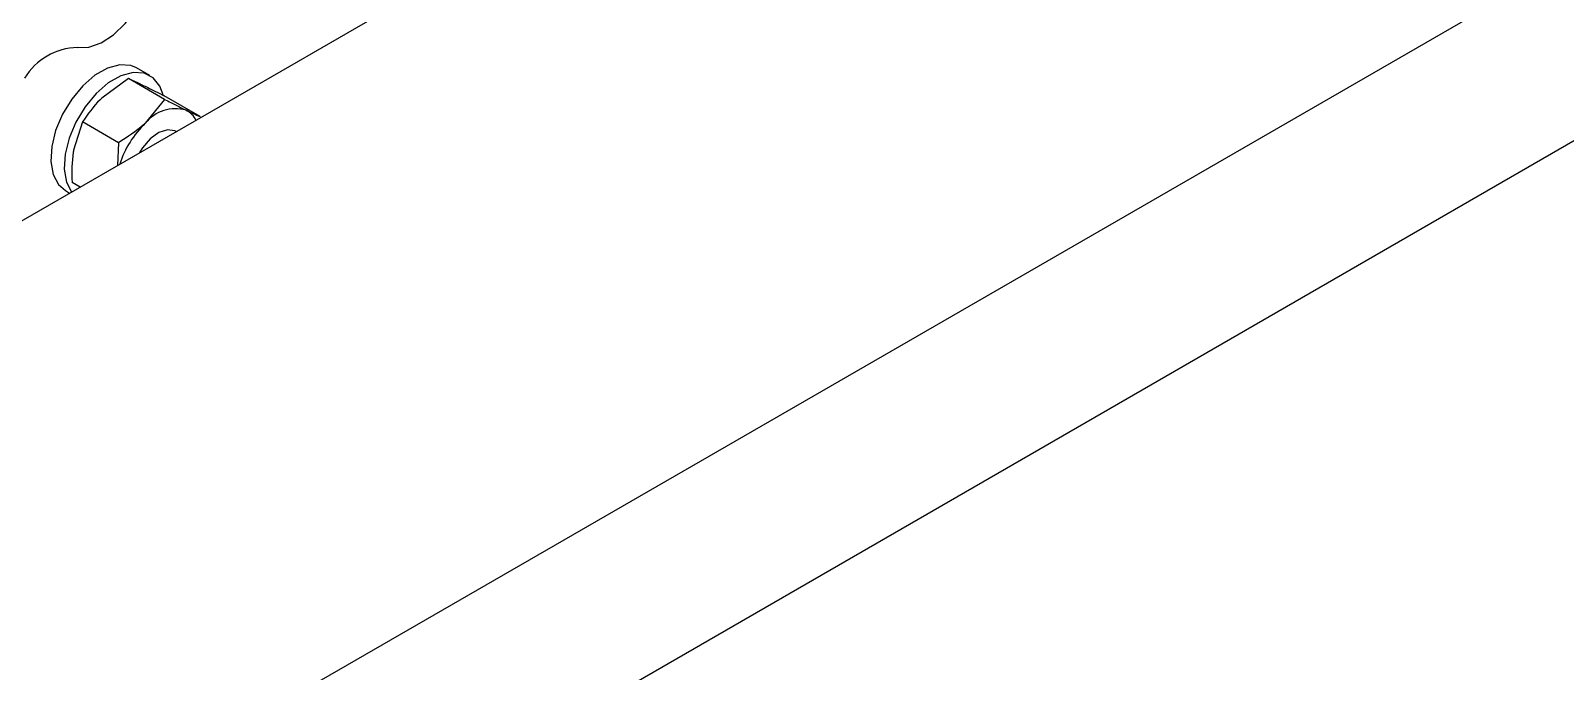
# Model space of a CAD drawing. Header units: metres. Extents: x 0 to 21025, y 0 to 14850.
# Drawn here: x 13118.4 to 13248.2, y 4767.2 to 4821.4 of the extents above; entities that cross this region are included whole.
import ezdxf

# ---------------------------------------------------------------- set-up
doc = ezdxf.new("R2010")
doc.units = ezdxf.units.M
doc.header["$LTSCALE"] = 25
doc.layers.add('SL4', color=4, linetype='Continuous')

msp = doc.modelspace()

# ---------------------------------------------------------------- linework, layer by layer
at = {"layer": 'SL4'}
for p, q in [((12694.644, 4561.139), (13249.722, 4881.578)), ((12627.802, 4469.097), (13296.02, 4854.851)), ((13302.755, 4843.186), (12635.952, 4458.248)), ((13126.711, 4817.361), (13124.447, 4815.713)), ((13129.756, 4815.603), (13126.711, 4817.361)), ((13128.506, 4817.625), (13127.375, 4818.278)), ((13132.763, 4814.149), (13129.717, 4815.907)), ((13129.756, 4815.603), (13128.124, 4813.59)), ((13122.816, 4813.7), (13122.056, 4811.325)), ((13125.861, 4811.942), (13122.816, 4813.7)), ((13125.861, 4811.942), (13125.771, 4810.023)), ((13130.723, 4812.882), (13130.683, 4812.904)), ((13122.604, 4808.195), (13121.927, 4808.586)), ((13121.375, 4807.886), (13121.722, 4807.686))]:
    msp.add_line(p, q, dxfattribs=at)
at = {"layer": 'SL4', "flags": 128}
for points in [[(13122.405, 4819.992), (13123.354, 4820.023), (13124.385, 4820.391), (13125.433, 4821.071), (13126.431, 4822.021), (13127.317, 4823.182), (13128.036, 4824.48), (13128.542, 4825.834), (13128.803, 4827.159), (13128.803, 4828.371), (13128.542, 4829.394), (13128.036, 4830.164), (13127.317, 4830.633), (13126.431, 4830.77), (13125.433, 4830.568), (13124.385, 4830.039), (13123.354, 4829.216), (13122.405, 4828.151)], [(13127.375, 4818.278), (13126.886, 4818.481), (13125.957, 4818.541), (13124.928, 4818.259), (13123.865, 4817.651), (13122.833, 4816.756), (13121.899, 4815.631), (13121.12, 4814.345), (13120.545, 4812.98), (13120.212, 4811.621), (13120.139, 4810.354), (13120.333, 4809.259), (13120.781, 4808.404), (13121.375, 4807.886)], [(13129.62, 4816.002), (13129.354, 4816.714), (13128.789, 4817.428), (13128.018, 4817.828), (13127.088, 4817.888), (13126.06, 4817.606), (13124.996, 4816.998), (13123.965, 4816.103), (13123.03, 4814.978), (13122.251, 4813.692), (13121.677, 4812.327), (13121.343, 4810.968), (13121.271, 4809.701), (13121.465, 4808.606), (13121.888, 4807.782)], [(13130.722, 4812.881), (13130.618, 4812.939), (13129.997, 4813.038), (13129.278, 4812.808), (13128.548, 4812.277), (13127.894, 4811.507), (13127.645, 4811.105)]]:
    msp.add_lwpolyline(points, dxfattribs=at)
at = {"layer": 'SL4'}
for centre, radius, start, end in [((13122.514, 4814.616), 5.376, 91.17027, 148.82435), ((13130.689, 4811.519), 3.297, 74.40119, 141.06786), ((13130.728, 4813.033), 1.865, 26.05356, 62.97578), ((13133.896, 4807.578), 8.334, 133.83221, 162.14045)]:
    msp.add_arc(centre, radius, start, end, dxfattribs=at)
for points, knots in [([(13126.711, 4817.361), (13126.789, 4817.327), (13127.094, 4817.197), (13127.556, 4816.979), (13127.898, 4816.816)], [0, 0, 0, 0, 0.2575513, 1, 1, 1, 1]), ([(13127.898, 4816.816), (13128.039, 4816.748), (13128.566, 4816.492), (13129.231, 4816.154), (13129.717, 4815.907)], [0, 0, 0, 0, 0.2686336, 1, 1, 1, 1]), ([(13124.447, 4815.713), (13124.401, 4815.669), (13123.748, 4815.049), (13123.265, 4814.35), (13122.816, 4813.7)], [0, 0, 0, 0, 0.0702006, 1, 1, 1, 1]), ([(13129.756, 4815.603), (13129.93, 4815.514), (13130.605, 4815.171), (13131.162, 4814.897), (13131.575, 4814.694)], [0, 0, 0, 0, 0.2575513, 1, 1, 1, 1]), ([(13131.575, 4814.694), (13131.707, 4814.63), (13132.198, 4814.394), (13132.524, 4814.253), (13132.763, 4814.149)], [0, 0, 0, 0, 0.2686336, 1, 1, 1, 1]), ([(13128.124, 4813.59), (13128.078, 4813.547), (13127.416, 4812.931), (13126.61, 4812.419), (13125.861, 4811.942)], [0, 0, 0, 0, 0.0702006, 1, 1, 1, 1]), ([(13122.056, 4811.325), (13122.045, 4811.265), (13121.9, 4810.399), (13121.914, 4809.459), (13121.927, 4808.586)], [0, 0, 0, 0, 0.0702006, 1, 1, 1, 1])]:
    msp.add_open_spline(points, degree=3, knots=knots, dxfattribs=at)

doc.saveas('drawing.dxf')
